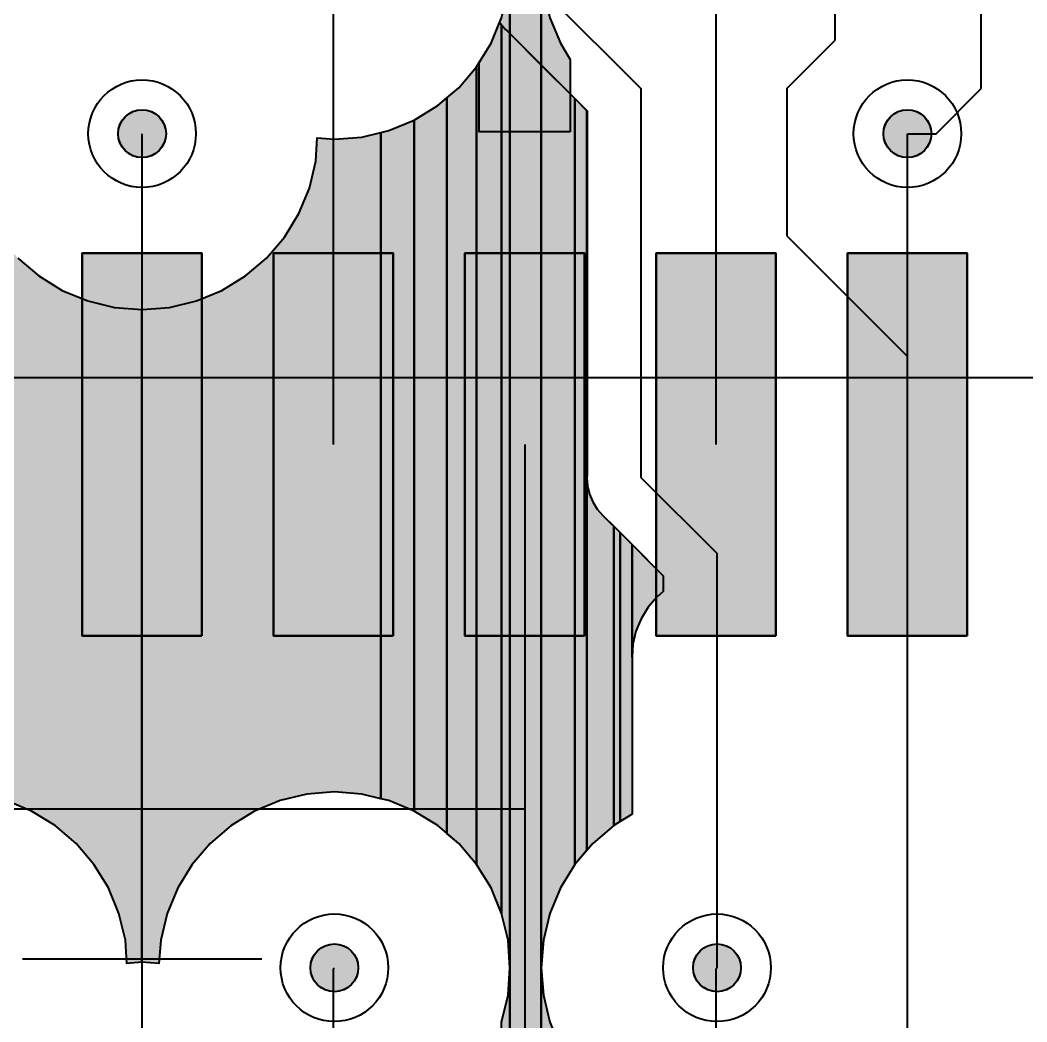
# Model space of a CAD drawing. Header units: millimetres. Extents: x 3.8 to 71.6, y 3.7 to 38.5.
# Drawn here: x 37.19 to 41.399, y 29.356 to 33.545 of the extents above; entities that cross this region are included whole.
import ezdxf

# ---------------------------------------------------------------- set-up
doc = ezdxf.new("R2010")
doc.units = ezdxf.units.MM
for name, color, linetype in [('bottom_copper', 7, 'Continuous'), ('bottom_silk', 7, 'Continuous'), ('drill_plated', 7, 'Continuous'), ('top_copper', 7, 'Continuous'), ('top_silk', 7, 'Continuous')]:
    doc.layers.add(name, color=color, linetype=linetype)

# ---------------------------------------------------------------- blocks, each defined once
blk = doc.blocks.new('Block6140')
at = {"layer": 'bottom_copper', "lineweight": 40}
for points in [[(0, 0), (-0.0269, 0.1122), (-0.0711, 0.2188), (-0.1314, 0.3172), (-0.2063, 0.4049), (-0.294, 0.4798), (-0.3924, 0.5401), (-0.499, 0.5843), (-0.5317, 0.5921), (-0.5317, 4.0113), (0, 4.0113), (0, 0)], [(0.0068, -0.115), (0, 0), (0, 4.0113), (0.0068, 4.0113), (0.0068, -0.115)], [(0.1385, -0.819), (0.0068, -0.819), (0.0068, 4.0113), (0.1385, 4.0113), (0.1385, -0.819)], [(0.2187, 0.2188), (0.1745, 0.1122), (0.1476, 0), (0.1385, -0.115), (0.1385, 4.0113), (0.2187, 4.0113), (0.2187, 0.2188)], [(0.4683, 0.4962), (0.4416, 0.4798), (0.3539, 0.4049), (0.279, 0.3172), (0.2187, 0.2188), (0.2187, 4.0113), (0.4683, 4.0113), (0.4683, 0.4962)], [(0.0068, -0.819), (-0.1206, -0.819), (-0.1206, -0.5296), (-0.0711, -0.4488), (-0.0269, -0.3422), (0, -0.23), (0.0068, -0.115), (0.0068, -0.819)], [(0.2602, -0.819), (0.1385, -0.819), (0.1385, -0.115), (0.1476, -0.23), (0.1745, -0.3422), (0.2187, -0.4488), (0.2602, -0.5166), (0.2602, -0.819)]]:
    blk.add_hatch(color=7, dxfattribs=at).paths.add_polyline_path(points, flags=0)
at = {"layer": 'bottom_copper', "color": 7, "lineweight": 40}
for points in [[(0, 0), (-0.0269, 0.1122), (-0.0711, 0.2188), (-0.1314, 0.3172), (-0.2063, 0.4049), (-0.294, 0.4798), (-0.3924, 0.5401), (-0.499, 0.5843), (-0.5317, 0.5921), (-0.5317, 4.0113), (0, 4.0113), (0, 0)], [(0.0068, -0.115), (0, 0), (0, 4.0113), (0.0068, 4.0113), (0.0068, -0.115)], [(0.1385, -0.819), (0.0068, -0.819), (0.0068, 4.0113), (0.1385, 4.0113), (0.1385, -0.819)], [(0.2187, 0.2188), (0.1745, 0.1122), (0.1476, 0), (0.1385, -0.115), (0.1385, 4.0113), (0.2187, 4.0113), (0.2187, 0.2188)], [(0.4683, 0.4962), (0.4416, 0.4798), (0.3539, 0.4049), (0.279, 0.3172), (0.2187, 0.2188), (0.2187, 4.0113), (0.4683, 4.0113), (0.4683, 0.4962)], [(0.0068, -0.819), (-0.1206, -0.819), (-0.1206, -0.5296), (-0.0711, -0.4488), (-0.0269, -0.3422), (0, -0.23), (0.0068, -0.115), (0.0068, -0.819)], [(0.2602, -0.819), (0.1385, -0.819), (0.1385, -0.115), (0.1476, -0.23), (0.1745, -0.3422), (0.2187, -0.4488), (0.2602, -0.5166), (0.2602, -0.819)]]:
    blk.add_lwpolyline(points, close=True, dxfattribs=at)
blk = doc.blocks.new('Block30818')
at = {"layer": 'top_copper', "lineweight": 40}
for points in [[(0, 0), (-0.0499, -0.0306), (-0.0499, 1.1779), (0, 1.128), (0, 0)], [(0.1306, 0.9317), (0.1034, 0.9084), (0.067, 0.8659), (0.0378, 0.8181), (0.0164, 0.7664), (0.0033, 0.712), (0, 0.6562), (0, 1.128), (0.1306, 0.9974), (0.1306, 0.9317)]]:
    blk.add_hatch(color=7, dxfattribs=at).paths.add_polyline_path(points, flags=0)
at = {"layer": 'top_copper', "color": 7, "lineweight": 40}
for points in [[(0, 0), (-0.0499, -0.0306), (-0.0499, 1.1779), (0, 1.128), (0, 0)], [(0.1306, 0.9317), (0.1034, 0.9084), (0.067, 0.8659), (0.0378, 0.8181), (0.0164, 0.7664), (0.0033, 0.712), (0, 0.6562), (0, 1.128), (0.1306, 0.9974), (0.1306, 0.9317)]]:
    blk.add_lwpolyline(points, close=True, dxfattribs=at)
blk = doc.blocks.new('Block32102')
at = {"layer": 'top_copper', "lineweight": 40}
for points in [[(0.4602, 21.4599), (0.416, 21.5665), (0.3557, 21.6649), (0.3557, 25.0005), (0.416, 25.0989), (0.4519, 25.1855), (0.4535, 25.1828), (0.4602, 25.175), (0.4602, 21.4599)], [(0.4939, 21.2327), (0.4871, 21.3477), (0.4602, 21.4599), (0.4602, 25.175), (0.4765, 25.1559), (0.4832, 25.1502), (0.4939, 25.1395), (0.4939, 21.2327)], [(0.6256, 13.3142), (0.5194, 13.4049), (0.4939, 13.4205), (0.4939, 25.1395), (0.6256, 25.0078), (0.6256, 13.3142)], [(0.7661, 21.6649), (0.7058, 21.5665), (0.6616, 21.4599), (0.6347, 21.3477), (0.6256, 21.2327), (0.6256, 25.0078), (0.7661, 24.8673), (0.7661, 21.6649)], [(0.3557, 21.6649), (0.2808, 21.7526), (0.2317, 21.7945), (0.2317, 24.8709), (0.2808, 24.9128), (0.3557, 25.0005), (0.3557, 21.6649)], [(0.2317, 21.7945), (0.1931, 21.8275), (0.0947, 21.8878), (0.0947, 24.7776), (0.1931, 24.8379), (0.2317, 24.8709), (0.2317, 21.7945)], [(0.8168, 21.7243), (0.7661, 21.6649), (0.7661, 24.8673), (0.8168, 24.8166), (0.8168, 21.7243)], [(0.8175, 23.2923), (0.8168, 23.2835), (0.8168, 24.8166), (0.8175, 24.8159), (0.8175, 23.2923)], [(0.0947, 21.8878), (-0.0119, 21.932), (-0.0446, 21.9398), (-0.0446, 24.7256), (-0.0119, 24.7334), (0.0947, 24.7776), (0.0947, 21.8878)], [(0.9287, 21.8275), (0.841, 21.7526), (0.8168, 21.7243), (0.8168, 23.2835), (0.8196, 23.2482), (0.8279, 23.2138), (0.8414, 23.181), (0.8599, 23.1508), (0.8829, 23.1239), (0.8896, 23.1182), (0.9287, 23.0791), (0.9287, 21.8275)], [(0.9554, 21.8439), (0.9287, 21.8275), (0.9287, 23.0791), (0.9554, 23.0524), (0.9554, 21.8439)], [(0.4939, 13.4205), (0.4602, 13.4411), (0.4602, 21.0055), (0.4871, 21.1177), (0.4939, 21.2327), (0.4939, 13.4205)], [(0.7661, 13.136), (0.7311, 13.1932), (0.6336, 13.3074), (0.6256, 13.3142), (0.6256, 21.2327), (0.6347, 21.1177), (0.6616, 21.0055), (0.7058, 20.8989), (0.7661, 20.8005), (0.7661, 13.136)]]:
    blk.add_hatch(color=7, dxfattribs=at).paths.add_polyline_path(points, flags=0)
at = {"layer": 'top_copper', "color": 7, "lineweight": 40}
for points in [[(0.4602, 21.4599), (0.416, 21.5665), (0.3557, 21.6649), (0.3557, 25.0005), (0.416, 25.0989), (0.4519, 25.1855), (0.4535, 25.1828), (0.4602, 25.175), (0.4602, 21.4599)], [(0.4939, 21.2327), (0.4871, 21.3477), (0.4602, 21.4599), (0.4602, 25.175), (0.4765, 25.1559), (0.4832, 25.1502), (0.4939, 25.1395), (0.4939, 21.2327)], [(0.6256, 13.3142), (0.5194, 13.4049), (0.4939, 13.4205), (0.4939, 25.1395), (0.6256, 25.0078), (0.6256, 13.3142)], [(0.7661, 21.6649), (0.7058, 21.5665), (0.6616, 21.4599), (0.6347, 21.3477), (0.6256, 21.2327), (0.6256, 25.0078), (0.7661, 24.8673), (0.7661, 21.6649)], [(0.3557, 21.6649), (0.2808, 21.7526), (0.2317, 21.7945), (0.2317, 24.8709), (0.2808, 24.9128), (0.3557, 25.0005), (0.3557, 21.6649)], [(0.2317, 21.7945), (0.1931, 21.8275), (0.0947, 21.8878), (0.0947, 24.7776), (0.1931, 24.8379), (0.2317, 24.8709), (0.2317, 21.7945)], [(0.8168, 21.7243), (0.7661, 21.6649), (0.7661, 24.8673), (0.8168, 24.8166), (0.8168, 21.7243)], [(0.8175, 23.2923), (0.8168, 23.2835), (0.8168, 24.8166), (0.8175, 24.8159), (0.8175, 23.2923)], [(0.0947, 21.8878), (-0.0119, 21.932), (-0.0446, 21.9398), (-0.0446, 24.7256), (-0.0119, 24.7334), (0.0947, 24.7776), (0.0947, 21.8878)], [(0.9287, 21.8275), (0.841, 21.7526), (0.8168, 21.7243), (0.8168, 23.2835), (0.8196, 23.2482), (0.8279, 23.2138), (0.8414, 23.181), (0.8599, 23.1508), (0.8829, 23.1239), (0.8896, 23.1182), (0.9287, 23.0791), (0.9287, 21.8275)], [(0.9554, 21.8439), (0.9287, 21.8275), (0.9287, 23.0791), (0.9554, 23.0524), (0.9554, 21.8439)], [(0.4939, 13.4205), (0.4602, 13.4411), (0.4602, 21.0055), (0.4871, 21.1177), (0.4939, 21.2327), (0.4939, 13.4205)], [(0.7661, 13.136), (0.7311, 13.1932), (0.6336, 13.3074), (0.6256, 13.3142), (0.6256, 21.2327), (0.6347, 21.1177), (0.6616, 21.0055), (0.7058, 20.8989), (0.7661, 20.8005), (0.7661, 13.136)]]:
    blk.add_lwpolyline(points, close=True, dxfattribs=at)

msp = doc.modelspace()

# ---------------------------------------------------------------- hatches: boundary and pattern name
at = {"layer": 'bottom_copper', "lineweight": 40}
for points in [[(37.7981, 33.0505), (37.7924, 33.0317), (37.7831, 33.0144), (37.7707, 32.9993), (37.7556, 32.9869), (37.7383, 32.9776), (37.7195, 32.9719), (37.7, 32.97), (37.6805, 32.9719), (37.6617, 32.9776), (37.6444, 32.9869), (37.6293, 32.9993), (37.6169, 33.0144), (37.6076, 33.0317), (37.6019, 33.0505), (37.6, 33.07), (37.6019, 33.0895), (37.6076, 33.1083), (37.6169, 33.1256), (37.6293, 33.1407), (37.6444, 33.1531), (37.6617, 33.1624), (37.6805, 33.1681), (37.7, 33.17), (37.7195, 33.1681), (37.7383, 33.1624), (37.7556, 33.1531), (37.7707, 33.1407), (37.7831, 33.1256), (37.7924, 33.1083), (37.7981, 33.0895), (37.8, 33.07), (37.7981, 33.0505)], [(40.9981, 33.0505), (40.9924, 33.0317), (40.9831, 33.0144), (40.9707, 32.9993), (40.9556, 32.9869), (40.9383, 32.9776), (40.9195, 32.9719), (40.9, 32.97), (40.8805, 32.9719), (40.8617, 32.9776), (40.8444, 32.9869), (40.8293, 32.9993), (40.8169, 33.0144), (40.8076, 33.0317), (40.8019, 33.0505), (40.8, 33.07), (40.8019, 33.0895), (40.8076, 33.1083), (40.8169, 33.1256), (40.8293, 33.1407), (40.8444, 33.1531), (40.8617, 33.1624), (40.8805, 33.1681), (40.9, 33.17), (40.9195, 33.1681), (40.9383, 33.1624), (40.9556, 33.1531), (40.9707, 33.1407), (40.9831, 33.1256), (40.9924, 33.1083), (40.9981, 33.0895), (41, 33.07), (40.9981, 33.0505)], [(37.95, 30.97), (37.45, 30.97), (37.45, 32.57), (37.95, 32.57), (37.95, 30.97)], [(38.75, 30.97), (38.25, 30.97), (38.25, 32.57), (38.75, 32.57), (38.75, 30.97)], [(39.55, 30.97), (39.05, 30.97), (39.05, 32.57), (39.55, 32.57), (39.55, 30.97)], [(40.35, 30.97), (39.85, 30.97), (39.85, 32.57), (40.35, 32.57), (40.35, 30.97)], [(41.15, 30.97), (40.65, 30.97), (40.65, 32.57), (41.15, 32.57), (41.15, 30.97)], [(38.6021, 29.5625), (38.5964, 29.5437), (38.5871, 29.5264), (38.5747, 29.5113), (38.5596, 29.4989), (38.5423, 29.4896), (38.5235, 29.4839), (38.504, 29.482), (38.4845, 29.4839), (38.4657, 29.4896), (38.4484, 29.4989), (38.4333, 29.5113), (38.4209, 29.5264), (38.4116, 29.5437), (38.4059, 29.5625), (38.404, 29.582), (38.4059, 29.6015), (38.4116, 29.6203), (38.4209, 29.6376), (38.4333, 29.6527), (38.4484, 29.6651), (38.4657, 29.6744), (38.4845, 29.6801), (38.504, 29.682), (38.5235, 29.6801), (38.5423, 29.6744), (38.5596, 29.6651), (38.5747, 29.6527), (38.5871, 29.6376), (38.5964, 29.6203), (38.6021, 29.6015), (38.604, 29.582), (38.6021, 29.5625)], [(40.2021, 29.5625), (40.1964, 29.5437), (40.1871, 29.5264), (40.1747, 29.5113), (40.1596, 29.4989), (40.1423, 29.4896), (40.1235, 29.4839), (40.104, 29.482), (40.0845, 29.4839), (40.0657, 29.4896), (40.0484, 29.4989), (40.0333, 29.5113), (40.0209, 29.5264), (40.0116, 29.5437), (40.0059, 29.5625), (40.004, 29.582), (40.0059, 29.6015), (40.0116, 29.6203), (40.0209, 29.6376), (40.0333, 29.6527), (40.0484, 29.6651), (40.0657, 29.6744), (40.0845, 29.6801), (40.104, 29.682), (40.1235, 29.6801), (40.1423, 29.6744), (40.1596, 29.6651), (40.1747, 29.6527), (40.1871, 29.6376), (40.1964, 29.6203), (40.2021, 29.6015), (40.204, 29.582), (40.2021, 29.5625)]]:
    msp.add_hatch(color=7, dxfattribs=at).paths.add_polyline_path(points, flags=0)
at = {"layer": 'drill_plated', "lineweight": 40}
for points in [[(37.7981, 33.0505), (37.7924, 33.0317), (37.7831, 33.0144), (37.7707, 32.9993), (37.7556, 32.9869), (37.7383, 32.9776), (37.7195, 32.9719), (37.7, 32.97), (37.6805, 32.9719), (37.6617, 32.9776), (37.6444, 32.9869), (37.6293, 32.9993), (37.6169, 33.0144), (37.6076, 33.0317), (37.6019, 33.0505), (37.6, 33.07), (37.6019, 33.0895), (37.6076, 33.1083), (37.6169, 33.1256), (37.6293, 33.1407), (37.6444, 33.1531), (37.6617, 33.1624), (37.6805, 33.1681), (37.7, 33.17), (37.7195, 33.1681), (37.7383, 33.1624), (37.7556, 33.1531), (37.7707, 33.1407), (37.7831, 33.1256), (37.7924, 33.1083), (37.7981, 33.0895), (37.8, 33.07), (37.7981, 33.0505)], [(40.9981, 33.0505), (40.9924, 33.0317), (40.9831, 33.0144), (40.9707, 32.9993), (40.9556, 32.9869), (40.9383, 32.9776), (40.9195, 32.9719), (40.9, 32.97), (40.8805, 32.9719), (40.8617, 32.9776), (40.8444, 32.9869), (40.8293, 32.9993), (40.8169, 33.0144), (40.8076, 33.0317), (40.8019, 33.0505), (40.8, 33.07), (40.8019, 33.0895), (40.8076, 33.1083), (40.8169, 33.1256), (40.8293, 33.1407), (40.8444, 33.1531), (40.8617, 33.1624), (40.8805, 33.1681), (40.9, 33.17), (40.9195, 33.1681), (40.9383, 33.1624), (40.9556, 33.1531), (40.9707, 33.1407), (40.9831, 33.1256), (40.9924, 33.1083), (40.9981, 33.0895), (41, 33.07), (40.9981, 33.0505)], [(38.6021, 29.5625), (38.5964, 29.5437), (38.5871, 29.5264), (38.5747, 29.5113), (38.5596, 29.4989), (38.5423, 29.4896), (38.5235, 29.4839), (38.504, 29.482), (38.4845, 29.4839), (38.4657, 29.4896), (38.4484, 29.4989), (38.4333, 29.5113), (38.4209, 29.5264), (38.4116, 29.5437), (38.4059, 29.5625), (38.404, 29.582), (38.4059, 29.6015), (38.4116, 29.6203), (38.4209, 29.6376), (38.4333, 29.6527), (38.4484, 29.6651), (38.4657, 29.6744), (38.4845, 29.6801), (38.504, 29.682), (38.5235, 29.6801), (38.5423, 29.6744), (38.5596, 29.6651), (38.5747, 29.6527), (38.5871, 29.6376), (38.5964, 29.6203), (38.6021, 29.6015), (38.604, 29.582), (38.6021, 29.5625)], [(40.2021, 29.5625), (40.1964, 29.5437), (40.1871, 29.5264), (40.1747, 29.5113), (40.1596, 29.4989), (40.1423, 29.4896), (40.1235, 29.4839), (40.104, 29.482), (40.0845, 29.4839), (40.0657, 29.4896), (40.0484, 29.4989), (40.0333, 29.5113), (40.0209, 29.5264), (40.0116, 29.5437), (40.0059, 29.5625), (40.004, 29.582), (40.0059, 29.6015), (40.0116, 29.6203), (40.0209, 29.6376), (40.0333, 29.6527), (40.0484, 29.6651), (40.0657, 29.6744), (40.0845, 29.6801), (40.104, 29.682), (40.1235, 29.6801), (40.1423, 29.6744), (40.1596, 29.6651), (40.1747, 29.6527), (40.1871, 29.6376), (40.1964, 29.6203), (40.2021, 29.6015), (40.204, 29.582), (40.2021, 29.5625)]]:
    msp.add_hatch(color=7, dxfattribs=at).paths.add_polyline_path(points, flags=0)
at = {"layer": 'top_copper', "lineweight": 40}
for points in [[(37.7981, 33.0505), (37.7924, 33.0317), (37.7831, 33.0144), (37.7707, 32.9993), (37.7556, 32.9869), (37.7383, 32.9776), (37.7195, 32.9719), (37.7, 32.97), (37.6805, 32.9719), (37.6617, 32.9776), (37.6444, 32.9869), (37.6293, 32.9993), (37.6169, 33.0144), (37.6076, 33.0317), (37.6019, 33.0505), (37.6, 33.07), (37.6019, 33.0895), (37.6076, 33.1083), (37.6169, 33.1256), (37.6293, 33.1407), (37.6444, 33.1531), (37.6617, 33.1624), (37.6805, 33.1681), (37.7, 33.17), (37.7195, 33.1681), (37.7383, 33.1624), (37.7556, 33.1531), (37.7707, 33.1407), (37.7831, 33.1256), (37.7924, 33.1083), (37.7981, 33.0895), (37.8, 33.07), (37.7981, 33.0505)], [(40.9981, 33.0505), (40.9924, 33.0317), (40.9831, 33.0144), (40.9707, 32.9993), (40.9556, 32.9869), (40.9383, 32.9776), (40.9195, 32.9719), (40.9, 32.97), (40.8805, 32.9719), (40.8617, 32.9776), (40.8444, 32.9869), (40.8293, 32.9993), (40.8169, 33.0144), (40.8076, 33.0317), (40.8019, 33.0505), (40.8, 33.07), (40.8019, 33.0895), (40.8076, 33.1083), (40.8169, 33.1256), (40.8293, 33.1407), (40.8444, 33.1531), (40.8617, 33.1624), (40.8805, 33.1681), (40.9, 33.17), (40.9195, 33.1681), (40.9383, 33.1624), (40.9556, 33.1531), (40.9707, 33.1407), (40.9831, 33.1256), (40.9924, 33.1083), (40.9981, 33.0895), (41, 33.07), (40.9981, 33.0505)], [(37.6985, 29.6051), (37.6359, 29.6002), (37.6302, 29.697), (37.6033, 29.8092), (37.5591, 29.9158), (37.4988, 30.0142), (37.4239, 30.1019), (37.3362, 30.1768), (37.2378, 30.2371), (37.1312, 30.2813), (37.019, 30.3082), (36.904, 30.3173), (36.789, 30.3082), (36.6768, 30.2813), (36.5702, 30.2371), (36.4718, 30.1768), (36.3841, 30.1019), (36.3092, 30.0142), (36.2489, 29.9158), (36.2047, 29.8092), (36.1778, 29.697), (36.1701, 29.5997), (36.1, 29.6053), (36.0359, 29.6002), (36.0302, 29.697), (36.0033, 29.8092), (35.9591, 29.9158), (35.8988, 30.0142), (35.8239, 30.1019), (35.7362, 30.1768), (35.6378, 30.2371), (35.5312, 30.2813), (35.419, 30.3082), (35.304, 30.3173), (35.189, 30.3082), (35.0768, 30.2813), (34.9702, 30.2371), (34.8718, 30.1768), (34.7841, 30.1019), (34.7092, 30.0142), (34.6985, 29.9968), (34.6985, 32.3638), (34.7272, 32.3707), (34.8338, 32.4149), (34.9322, 32.4752), (35.0199, 32.5501), (35.0948, 32.6378), (35.1551, 32.7362), (35.1993, 32.8428), (35.2262, 32.955), (35.232, 33.0524), (35.304, 33.0467), (35.3662, 33.0516), (35.3738, 32.955), (35.4007, 32.8428), (35.4449, 32.7362), (35.5052, 32.6378), (35.5801, 32.5501), (35.6678, 32.4752), (35.7662, 32.4149), (35.8728, 32.3707), (35.985, 32.3438), (36.1, 32.3347), (36.215, 32.3438), (36.3272, 32.3707), (36.4338, 32.4149), (36.5322, 32.4752), (36.6199, 32.5501), (36.6948, 32.6378), (36.7551, 32.7362), (36.7993, 32.8428), (36.8262, 32.955), (36.832, 33.0524), (36.904, 33.0467), (36.9662, 33.0516), (36.9738, 32.955), (37.0007, 32.8428), (37.0449, 32.7362), (37.1052, 32.6378), (37.1801, 32.5501), (37.2678, 32.4752), (37.3662, 32.4149), (37.4728, 32.3707), (37.585, 32.3438), (37.6985, 32.3349), (37.6985, 29.6051)], [(38.6985, 30.2891), (38.619, 30.3082), (38.504, 30.3173), (38.389, 30.3082), (38.2768, 30.2813), (38.1702, 30.2371), (38.0718, 30.1768), (37.9841, 30.1019), (37.9092, 30.0142), (37.8489, 29.9158), (37.8047, 29.8092), (37.7778, 29.697), (37.7701, 29.5997), (37.7, 29.6053), (37.6985, 29.6051), (37.6985, 32.3349), (37.7, 32.3347), (37.815, 32.3438), (37.9272, 32.3707), (38.0338, 32.4149), (38.1322, 32.4752), (38.2199, 32.5501), (38.2948, 32.6378), (38.3551, 32.7362), (38.3993, 32.8428), (38.4262, 32.955), (38.432, 33.0524), (38.504, 33.0467), (38.619, 33.0558), (38.6985, 33.0749), (38.6985, 30.2891)], [(38.6021, 29.5625), (38.5964, 29.5437), (38.5871, 29.5264), (38.5747, 29.5113), (38.5596, 29.4989), (38.5423, 29.4896), (38.5235, 29.4839), (38.504, 29.482), (38.4845, 29.4839), (38.4657, 29.4896), (38.4484, 29.4989), (38.4333, 29.5113), (38.4209, 29.5264), (38.4116, 29.5437), (38.4059, 29.5625), (38.404, 29.582), (38.4059, 29.6015), (38.4116, 29.6203), (38.4209, 29.6376), (38.4333, 29.6527), (38.4484, 29.6651), (38.4657, 29.6744), (38.4845, 29.6801), (38.504, 29.682), (38.5235, 29.6801), (38.5423, 29.6744), (38.5596, 29.6651), (38.5747, 29.6527), (38.5871, 29.6376), (38.5964, 29.6203), (38.6021, 29.6015), (38.604, 29.582), (38.6021, 29.5625)], [(40.2021, 29.5625), (40.1964, 29.5437), (40.1871, 29.5264), (40.1747, 29.5113), (40.1596, 29.4989), (40.1423, 29.4896), (40.1235, 29.4839), (40.104, 29.482), (40.0845, 29.4839), (40.0657, 29.4896), (40.0484, 29.4989), (40.0333, 29.5113), (40.0209, 29.5264), (40.0116, 29.5437), (40.0059, 29.5625), (40.004, 29.582), (40.0059, 29.6015), (40.0116, 29.6203), (40.0209, 29.6376), (40.0333, 29.6527), (40.0484, 29.6651), (40.0657, 29.6744), (40.0845, 29.6801), (40.104, 29.682), (40.1235, 29.6801), (40.1423, 29.6744), (40.1596, 29.6651), (40.1747, 29.6527), (40.1871, 29.6376), (40.1964, 29.6203), (40.2021, 29.6015), (40.204, 29.582), (40.2021, 29.5625)]]:
    msp.add_hatch(color=7, dxfattribs=at).paths.add_polyline_path(points, flags=0)

# ---------------------------------------------------------------- linework, layer by layer
at = {"layer": 'bottom_copper', "color": 7, "lineweight": 40}
for p, q in [((38.5, 31.77), (38.5, 33.778)), ((40.1, 31.77), (40.1, 33.778)), ((39.1591, 33.4482), (39.2033, 33.5548)), ((39.4047, 33.5548), (39.4489, 33.4482)), ((39.1096, 33.3674), (39.1591, 33.4482)), ((39.4489, 33.4482), (39.4904, 33.3804)), ((39.4904, 33.3804), (39.4904, 33.078)), ((39.1096, 33.078), (39.1096, 33.3674)), ((37.7, 31.77), (37.7, 33.07)), ((39.4904, 33.078), (39.1096, 33.078)), ((40.9, 31.77), (40.9, 33.07)), ((37.95, 32.57), (37.45, 32.57)), ((37.45, 32.57), (37.45, 30.97)), ((37.95, 30.97), (37.95, 32.57)), ((38.75, 32.57), (38.25, 32.57)), ((38.25, 32.57), (38.25, 30.97)), ((38.75, 30.97), (38.75, 32.57)), ((39.55, 32.57), (39.05, 32.57)), ((39.05, 32.57), (39.05, 30.97)), ((39.55, 30.97), (39.55, 32.57)), ((40.35, 32.57), (39.85, 32.57)), ((39.85, 32.57), (39.85, 30.97)), ((40.35, 30.97), (40.35, 32.57)), ((41.15, 32.57), (40.65, 32.57)), ((40.65, 32.57), (40.65, 30.97)), ((41.15, 30.97), (41.15, 32.57)), ((39.3, 31.77), (39.3, 27.47)), ((37.45, 30.97), (37.95, 30.97)), ((38.25, 30.97), (38.75, 30.97)), ((39.05, 30.97), (39.55, 30.97)), ((39.85, 30.97), (40.35, 30.97)), ((40.65, 30.97), (41.15, 30.97)), ((32.8443, 30.2471), (39.3, 30.2471)), ((38.5, 29.578), (38.504, 29.582)), ((38.5, 27.47), (38.5, 29.578)), ((40.1, 29.578), (40.104, 29.582)), ((40.1, 27.47), (40.1, 29.578))]:
    msp.add_line(p, q, dxfattribs=at)
for points in [[(37.7981, 33.0505), (37.7924, 33.0317), (37.7831, 33.0144), (37.7707, 32.9993), (37.7556, 32.9869), (37.7383, 32.9776), (37.7195, 32.9719), (37.7, 32.97), (37.6805, 32.9719), (37.6617, 32.9776), (37.6444, 32.9869), (37.6293, 32.9993), (37.6169, 33.0144), (37.6076, 33.0317), (37.6019, 33.0505), (37.6, 33.07), (37.6019, 33.0895), (37.6076, 33.1083), (37.6169, 33.1256), (37.6293, 33.1407), (37.6444, 33.1531), (37.6617, 33.1624), (37.6805, 33.1681), (37.7, 33.17), (37.7195, 33.1681), (37.7383, 33.1624), (37.7556, 33.1531), (37.7707, 33.1407), (37.7831, 33.1256), (37.7924, 33.1083), (37.7981, 33.0895), (37.8, 33.07), (37.7981, 33.0505)], [(40.9981, 33.0505), (40.9924, 33.0317), (40.9831, 33.0144), (40.9707, 32.9993), (40.9556, 32.9869), (40.9383, 32.9776), (40.9195, 32.9719), (40.9, 32.97), (40.8805, 32.9719), (40.8617, 32.9776), (40.8444, 32.9869), (40.8293, 32.9993), (40.8169, 33.0144), (40.8076, 33.0317), (40.8019, 33.0505), (40.8, 33.07), (40.8019, 33.0895), (40.8076, 33.1083), (40.8169, 33.1256), (40.8293, 33.1407), (40.8444, 33.1531), (40.8617, 33.1624), (40.8805, 33.1681), (40.9, 33.17), (40.9195, 33.1681), (40.9383, 33.1624), (40.9556, 33.1531), (40.9707, 33.1407), (40.9831, 33.1256), (40.9924, 33.1083), (40.9981, 33.0895), (41, 33.07), (40.9981, 33.0505)], [(37.95, 30.97), (37.45, 30.97), (37.45, 32.57), (37.95, 32.57), (37.95, 30.97)], [(38.75, 30.97), (38.25, 30.97), (38.25, 32.57), (38.75, 32.57), (38.75, 30.97)], [(39.55, 30.97), (39.05, 30.97), (39.05, 32.57), (39.55, 32.57), (39.55, 30.97)], [(40.35, 30.97), (39.85, 30.97), (39.85, 32.57), (40.35, 32.57), (40.35, 30.97)], [(41.15, 30.97), (40.65, 30.97), (40.65, 32.57), (41.15, 32.57), (41.15, 30.97)], [(38.6021, 29.5625), (38.5964, 29.5437), (38.5871, 29.5264), (38.5747, 29.5113), (38.5596, 29.4989), (38.5423, 29.4896), (38.5235, 29.4839), (38.504, 29.482), (38.4845, 29.4839), (38.4657, 29.4896), (38.4484, 29.4989), (38.4333, 29.5113), (38.4209, 29.5264), (38.4116, 29.5437), (38.4059, 29.5625), (38.404, 29.582), (38.4059, 29.6015), (38.4116, 29.6203), (38.4209, 29.6376), (38.4333, 29.6527), (38.4484, 29.6651), (38.4657, 29.6744), (38.4845, 29.6801), (38.504, 29.682), (38.5235, 29.6801), (38.5423, 29.6744), (38.5596, 29.6651), (38.5747, 29.6527), (38.5871, 29.6376), (38.5964, 29.6203), (38.6021, 29.6015), (38.604, 29.582), (38.6021, 29.5625)], [(40.2021, 29.5625), (40.1964, 29.5437), (40.1871, 29.5264), (40.1747, 29.5113), (40.1596, 29.4989), (40.1423, 29.4896), (40.1235, 29.4839), (40.104, 29.482), (40.0845, 29.4839), (40.0657, 29.4896), (40.0484, 29.4989), (40.0333, 29.5113), (40.0209, 29.5264), (40.0116, 29.5437), (40.0059, 29.5625), (40.004, 29.582), (40.0059, 29.6015), (40.0116, 29.6203), (40.0209, 29.6376), (40.0333, 29.6527), (40.0484, 29.6651), (40.0657, 29.6744), (40.0845, 29.6801), (40.104, 29.682), (40.1235, 29.6801), (40.1423, 29.6744), (40.1596, 29.6651), (40.1747, 29.6527), (40.1871, 29.6376), (40.1964, 29.6203), (40.2021, 29.6015), (40.204, 29.582), (40.2021, 29.5625)]]:
    msp.add_lwpolyline(points, close=True, dxfattribs=at)
for centre, major_axis in [((37.7, 33.07), (0.225, 0)), ((40.9, 33.07), (0.225, 0)), ((37.7, 33.07), (0.1, 0)), ((40.9, 33.07), (0.1, 0)), ((38.504, 29.582), (0.225, 0)), ((40.104, 29.582), (0.225, 0)), ((38.504, 29.582), (0.1, 0)), ((40.104, 29.582), (0.1, 0))]:
    msp.add_ellipse(centre, major_axis=major_axis, ratio=1, dxfattribs=at)
at = {"layer": 'bottom_silk', "color": 7, "lineweight": 40}
for p, q in [((37.7, 29.12), (37.7, 30.12)), ((37.2, 29.62), (38.2, 29.62))]:
    msp.add_line(p, q, dxfattribs=at)
at = {"layer": 'drill_plated', "color": 7, "lineweight": 40}
for points in [[(37.7981, 33.0505), (37.7924, 33.0317), (37.7831, 33.0144), (37.7707, 32.9993), (37.7556, 32.9869), (37.7383, 32.9776), (37.7195, 32.9719), (37.7, 32.97), (37.6805, 32.9719), (37.6617, 32.9776), (37.6444, 32.9869), (37.6293, 32.9993), (37.6169, 33.0144), (37.6076, 33.0317), (37.6019, 33.0505), (37.6, 33.07), (37.6019, 33.0895), (37.6076, 33.1083), (37.6169, 33.1256), (37.6293, 33.1407), (37.6444, 33.1531), (37.6617, 33.1624), (37.6805, 33.1681), (37.7, 33.17), (37.7195, 33.1681), (37.7383, 33.1624), (37.7556, 33.1531), (37.7707, 33.1407), (37.7831, 33.1256), (37.7924, 33.1083), (37.7981, 33.0895), (37.8, 33.07), (37.7981, 33.0505)], [(40.9981, 33.0505), (40.9924, 33.0317), (40.9831, 33.0144), (40.9707, 32.9993), (40.9556, 32.9869), (40.9383, 32.9776), (40.9195, 32.9719), (40.9, 32.97), (40.8805, 32.9719), (40.8617, 32.9776), (40.8444, 32.9869), (40.8293, 32.9993), (40.8169, 33.0144), (40.8076, 33.0317), (40.8019, 33.0505), (40.8, 33.07), (40.8019, 33.0895), (40.8076, 33.1083), (40.8169, 33.1256), (40.8293, 33.1407), (40.8444, 33.1531), (40.8617, 33.1624), (40.8805, 33.1681), (40.9, 33.17), (40.9195, 33.1681), (40.9383, 33.1624), (40.9556, 33.1531), (40.9707, 33.1407), (40.9831, 33.1256), (40.9924, 33.1083), (40.9981, 33.0895), (41, 33.07), (40.9981, 33.0505)], [(38.6021, 29.5625), (38.5964, 29.5437), (38.5871, 29.5264), (38.5747, 29.5113), (38.5596, 29.4989), (38.5423, 29.4896), (38.5235, 29.4839), (38.504, 29.482), (38.4845, 29.4839), (38.4657, 29.4896), (38.4484, 29.4989), (38.4333, 29.5113), (38.4209, 29.5264), (38.4116, 29.5437), (38.4059, 29.5625), (38.404, 29.582), (38.4059, 29.6015), (38.4116, 29.6203), (38.4209, 29.6376), (38.4333, 29.6527), (38.4484, 29.6651), (38.4657, 29.6744), (38.4845, 29.6801), (38.504, 29.682), (38.5235, 29.6801), (38.5423, 29.6744), (38.5596, 29.6651), (38.5747, 29.6527), (38.5871, 29.6376), (38.5964, 29.6203), (38.6021, 29.6015), (38.604, 29.582), (38.6021, 29.5625)], [(40.2021, 29.5625), (40.1964, 29.5437), (40.1871, 29.5264), (40.1747, 29.5113), (40.1596, 29.4989), (40.1423, 29.4896), (40.1235, 29.4839), (40.104, 29.482), (40.0845, 29.4839), (40.0657, 29.4896), (40.0484, 29.4989), (40.0333, 29.5113), (40.0209, 29.5264), (40.0116, 29.5437), (40.0059, 29.5625), (40.004, 29.582), (40.0059, 29.6015), (40.0116, 29.6203), (40.0209, 29.6376), (40.0333, 29.6527), (40.0484, 29.6651), (40.0657, 29.6744), (40.0845, 29.6801), (40.104, 29.682), (40.1235, 29.6801), (40.1423, 29.6744), (40.1596, 29.6651), (40.1747, 29.6527), (40.1871, 29.6376), (40.1964, 29.6203), (40.2021, 29.6015), (40.204, 29.582), (40.2021, 29.5625)]]:
    msp.add_lwpolyline(points, close=True, dxfattribs=at)
for centre in [(37.7, 33.07), (40.9, 33.07), (38.504, 29.582), (40.104, 29.582)]:
    msp.add_ellipse(centre, major_axis=(0.1, 0), ratio=1, dxfattribs=at)
at = {"layer": 'top_copper', "color": 7, "lineweight": 40}
for p, q in [((40.5984, 33.4616), (40.5984, 36.1032)), ((41.208, 33.2584), (41.208, 36.1032)), ((39.3792, 33.6648), (39.7856, 33.2584)), ((39.1591, 33.4482), (39.195, 33.5348)), ((39.195, 33.5348), (39.1966, 33.5321)), ((39.1966, 33.5321), (39.2196, 33.5052)), ((39.2196, 33.5052), (39.2263, 33.4995)), ((39.2263, 33.4995), (39.5606, 33.1652)), ((39.0988, 33.3498), (39.1591, 33.4482)), ((40.3952, 33.2584), (40.5984, 33.4616)), ((39.0239, 33.2621), (39.0988, 33.3498)), ((38.9362, 33.1872), (39.0239, 33.2621)), ((39.7856, 33.2584), (39.7856, 31.6328)), ((40.3952, 33.2584), (40.3952, 32.6424)), ((41.0196, 33.07), (41.208, 33.2584)), ((38.8378, 33.1269), (38.9362, 33.1872)), ((39.5606, 33.1652), (39.5606, 31.6416)), ((38.7312, 33.0827), (38.8378, 33.1269)), ((38.4262, 32.955), (38.432, 33.0524)), ((38.432, 33.0524), (38.504, 33.0467)), ((38.504, 33.0467), (38.619, 33.0558)), ((38.619, 33.0558), (38.6985, 33.0749)), ((38.6985, 33.0749), (38.7312, 33.0827)), ((38.6985, 30.2891), (38.6985, 33.0749)), ((38.6985, 33.0749), (38.6985, 30.2891)), ((40.9, 33.07), (41.0196, 33.07)), ((38.3993, 32.8428), (38.4262, 32.955)), ((38.3551, 32.7362), (38.3993, 32.8428)), ((38.2948, 32.6378), (38.3551, 32.7362)), ((38.2199, 32.5501), (38.2948, 32.6378)), ((40.3952, 32.6424), (40.9, 32.1376)), ((37.1801, 32.5501), (37.2678, 32.4752)), ((38.1322, 32.4752), (38.2199, 32.5501)), ((37.2678, 32.4752), (37.3662, 32.4149)), ((38.0338, 32.4149), (38.1322, 32.4752)), ((37.3662, 32.4149), (37.4728, 32.3707)), ((37.9272, 32.3707), (38.0338, 32.4149)), ((37.4728, 32.3707), (37.585, 32.3438)), ((37.815, 32.3438), (37.9272, 32.3707)), ((37.585, 32.3438), (37.6985, 32.3349)), ((37.6985, 29.6051), (37.6985, 32.3349)), ((37.6985, 32.3349), (37.7, 32.3347)), ((37.6985, 32.3349), (37.6985, 29.6051)), ((37.7, 32.3347), (37.815, 32.3438)), ((40.9, 28.87), (40.9, 32.1376)), ((39.5606, 31.6416), (39.5599, 31.6328)), ((39.5599, 31.6328), (39.5627, 31.5975)), ((39.7856, 31.6328), (40.104, 31.3144)), ((39.5627, 31.5975), (39.571, 31.5631)), ((39.571, 31.5631), (39.5845, 31.5303)), ((39.5845, 31.5303), (39.603, 31.5001)), ((39.603, 31.5001), (39.626, 31.4732)), ((39.626, 31.4732), (39.6327, 31.4675)), ((39.6327, 31.4675), (39.6985, 31.4017)), ((39.6985, 30.1932), (39.6985, 31.4017)), ((39.6985, 31.4017), (39.879, 31.2212)), ((39.6985, 31.4017), (39.6985, 30.1932)), ((40.104, 30.88), (40.104, 31.3144)), ((39.879, 31.2212), (39.879, 31.1555)), ((39.879, 31.1555), (39.8518, 31.1322)), ((39.8518, 31.1322), (39.8154, 31.0897)), ((39.8154, 31.0897), (39.7862, 31.0419)), ((39.7862, 31.0419), (39.7648, 30.9902)), ((39.7648, 30.9902), (39.7517, 30.9358)), ((39.7517, 30.9358), (39.7484, 30.88)), ((39.7484, 30.88), (39.7484, 30.2238)), ((40.104, 29.582), (40.104, 30.88)), ((38.389, 30.3082), (38.2768, 30.2813)), ((38.504, 30.3173), (38.389, 30.3082)), ((38.619, 30.3082), (38.504, 30.3173)), ((38.6985, 30.2891), (38.619, 30.3082)), ((37.2378, 30.2371), (37.1312, 30.2813)), ((38.2768, 30.2813), (38.1702, 30.2371)), ((38.7312, 30.2813), (38.6985, 30.2891)), ((38.8378, 30.2371), (38.7312, 30.2813)), ((37.3362, 30.1768), (37.2378, 30.2371)), ((38.1702, 30.2371), (38.0718, 30.1768)), ((38.9362, 30.1768), (38.8378, 30.2371)), ((39.7484, 30.2238), (39.6985, 30.1932)), ((39.6985, 30.1932), (39.6718, 30.1768)), ((37.4239, 30.1019), (37.3362, 30.1768)), ((38.0718, 30.1768), (37.9841, 30.1019)), ((39.0239, 30.1019), (38.9362, 30.1768)), ((39.6718, 30.1768), (39.5841, 30.1019)), ((37.4988, 30.0142), (37.4239, 30.1019)), ((37.9841, 30.1019), (37.9092, 30.0142)), ((39.0988, 30.0142), (39.0239, 30.1019)), ((39.5841, 30.1019), (39.5092, 30.0142)), ((37.5591, 29.9158), (37.4988, 30.0142)), ((37.9092, 30.0142), (37.8489, 29.9158)), ((39.1591, 29.9158), (39.0988, 30.0142)), ((39.5092, 30.0142), (39.4489, 29.9158)), ((37.6033, 29.8092), (37.5591, 29.9158)), ((37.8489, 29.9158), (37.8047, 29.8092)), ((39.2033, 29.8092), (39.1591, 29.9158)), ((39.4489, 29.9158), (39.4047, 29.8092)), ((37.6302, 29.697), (37.6033, 29.8092)), ((37.8047, 29.8092), (37.7778, 29.697)), ((39.2302, 29.697), (39.2033, 29.8092)), ((39.4047, 29.8092), (39.3778, 29.697)), ((37.6359, 29.6002), (37.6302, 29.697)), ((37.7778, 29.697), (37.7701, 29.5997)), ((39.237, 29.582), (39.2302, 29.697)), ((39.3778, 29.697), (39.3687, 29.582)), ((37.6985, 29.6051), (37.6359, 29.6002)), ((37.7, 29.6053), (37.6985, 29.6051)), ((37.7701, 29.5997), (37.7, 29.6053)), ((39.2302, 29.467), (39.237, 29.582)), ((39.3687, 29.582), (39.3778, 29.467)), ((39.2033, 29.3548), (39.2302, 29.467)), ((39.3778, 29.467), (39.4047, 29.3548))]:
    msp.add_line(p, q, dxfattribs=at)
for points in [[(37.7981, 33.0505), (37.7924, 33.0317), (37.7831, 33.0144), (37.7707, 32.9993), (37.7556, 32.9869), (37.7383, 32.9776), (37.7195, 32.9719), (37.7, 32.97), (37.6805, 32.9719), (37.6617, 32.9776), (37.6444, 32.9869), (37.6293, 32.9993), (37.6169, 33.0144), (37.6076, 33.0317), (37.6019, 33.0505), (37.6, 33.07), (37.6019, 33.0895), (37.6076, 33.1083), (37.6169, 33.1256), (37.6293, 33.1407), (37.6444, 33.1531), (37.6617, 33.1624), (37.6805, 33.1681), (37.7, 33.17), (37.7195, 33.1681), (37.7383, 33.1624), (37.7556, 33.1531), (37.7707, 33.1407), (37.7831, 33.1256), (37.7924, 33.1083), (37.7981, 33.0895), (37.8, 33.07), (37.7981, 33.0505)], [(40.9981, 33.0505), (40.9924, 33.0317), (40.9831, 33.0144), (40.9707, 32.9993), (40.9556, 32.9869), (40.9383, 32.9776), (40.9195, 32.9719), (40.9, 32.97), (40.8805, 32.9719), (40.8617, 32.9776), (40.8444, 32.9869), (40.8293, 32.9993), (40.8169, 33.0144), (40.8076, 33.0317), (40.8019, 33.0505), (40.8, 33.07), (40.8019, 33.0895), (40.8076, 33.1083), (40.8169, 33.1256), (40.8293, 33.1407), (40.8444, 33.1531), (40.8617, 33.1624), (40.8805, 33.1681), (40.9, 33.17), (40.9195, 33.1681), (40.9383, 33.1624), (40.9556, 33.1531), (40.9707, 33.1407), (40.9831, 33.1256), (40.9924, 33.1083), (40.9981, 33.0895), (41, 33.07), (40.9981, 33.0505)], [(38.6985, 30.2891), (38.619, 30.3082), (38.504, 30.3173), (38.389, 30.3082), (38.2768, 30.2813), (38.1702, 30.2371), (38.0718, 30.1768), (37.9841, 30.1019), (37.9092, 30.0142), (37.8489, 29.9158), (37.8047, 29.8092), (37.7778, 29.697), (37.7701, 29.5997), (37.7, 29.6053), (37.6985, 29.6051), (37.6985, 32.3349), (37.7, 32.3347), (37.815, 32.3438), (37.9272, 32.3707), (38.0338, 32.4149), (38.1322, 32.4752), (38.2199, 32.5501), (38.2948, 32.6378), (38.3551, 32.7362), (38.3993, 32.8428), (38.4262, 32.955), (38.432, 33.0524), (38.504, 33.0467), (38.619, 33.0558), (38.6985, 33.0749), (38.6985, 30.2891)], [(38.6021, 29.5625), (38.5964, 29.5437), (38.5871, 29.5264), (38.5747, 29.5113), (38.5596, 29.4989), (38.5423, 29.4896), (38.5235, 29.4839), (38.504, 29.482), (38.4845, 29.4839), (38.4657, 29.4896), (38.4484, 29.4989), (38.4333, 29.5113), (38.4209, 29.5264), (38.4116, 29.5437), (38.4059, 29.5625), (38.404, 29.582), (38.4059, 29.6015), (38.4116, 29.6203), (38.4209, 29.6376), (38.4333, 29.6527), (38.4484, 29.6651), (38.4657, 29.6744), (38.4845, 29.6801), (38.504, 29.682), (38.5235, 29.6801), (38.5423, 29.6744), (38.5596, 29.6651), (38.5747, 29.6527), (38.5871, 29.6376), (38.5964, 29.6203), (38.6021, 29.6015), (38.604, 29.582), (38.6021, 29.5625)], [(40.2021, 29.5625), (40.1964, 29.5437), (40.1871, 29.5264), (40.1747, 29.5113), (40.1596, 29.4989), (40.1423, 29.4896), (40.1235, 29.4839), (40.104, 29.482), (40.0845, 29.4839), (40.0657, 29.4896), (40.0484, 29.4989), (40.0333, 29.5113), (40.0209, 29.5264), (40.0116, 29.5437), (40.0059, 29.5625), (40.004, 29.582), (40.0059, 29.6015), (40.0116, 29.6203), (40.0209, 29.6376), (40.0333, 29.6527), (40.0484, 29.6651), (40.0657, 29.6744), (40.0845, 29.6801), (40.104, 29.682), (40.1235, 29.6801), (40.1423, 29.6744), (40.1596, 29.6651), (40.1747, 29.6527), (40.1871, 29.6376), (40.1964, 29.6203), (40.2021, 29.6015), (40.204, 29.582), (40.2021, 29.5625)]]:
    msp.add_lwpolyline(points, close=True, dxfattribs=at)
msp.add_lwpolyline([(37.1801, 32.5501), (37.2678, 32.4752), (37.3662, 32.4149), (37.4728, 32.3707), (37.585, 32.3438), (37.6985, 32.3349), (37.6985, 29.6051), (37.6985, 29.6051), (37.6359, 29.6002), (37.6302, 29.697), (37.6033, 29.8092), (37.5591, 29.9158), (37.4988, 30.0142), (37.4239, 30.1019), (37.3362, 30.1768), (37.2378, 30.2371), (37.1312, 30.2813)], dxfattribs=at)
for centre, major_axis in [((37.7, 33.07), (0.225, 0)), ((40.9, 33.07), (0.225, 0)), ((37.7, 33.07), (0.1, 0)), ((40.9, 33.07), (0.1, 0)), ((38.504, 29.582), (0.225, 0)), ((40.104, 29.582), (0.225, 0)), ((38.504, 29.582), (0.1, 0)), ((40.104, 29.582), (0.1, 0))]:
    msp.add_ellipse(centre, major_axis=major_axis, ratio=1, dxfattribs=at)
at = {"layer": 'top_silk', "color": 7, "lineweight": 40}
msp.add_line((3.82, 32.05), (71.58, 32.05), dxfattribs=at)

# ---------------------------------------------------------------- block references
at = {"layer": 'bottom_copper'}
msp.add_blockref('Block6140', (39.2302, 33.897), dxfattribs=at)
at = {"layer": 'top_copper'}
for name, p in [('Block32102', (38.7431, 8.3493)), ('Block30818', (39.7484, 30.2238))]:
    msp.add_blockref(name, p, dxfattribs=at)

doc.saveas('drawing.dxf')
